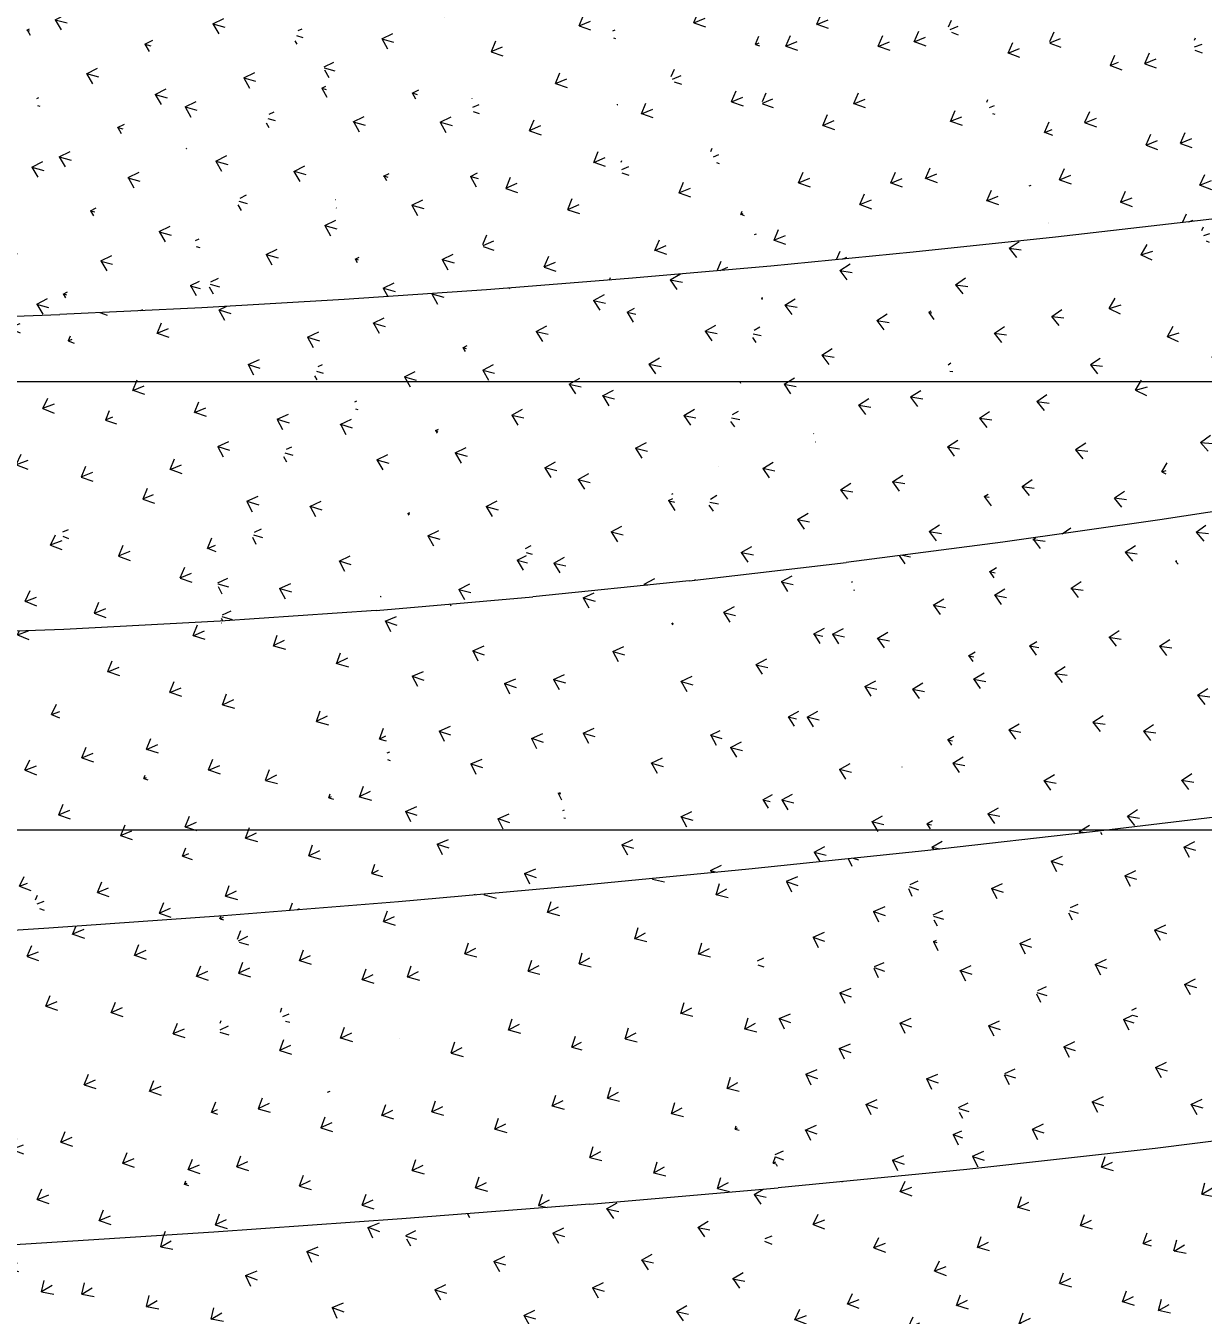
# Model space of a CAD drawing. Header units: millimetres. Extents: x 15878 to 679837, y -72324 to 391440.
# Drawn here: x 70158 to 74673, y -18436 to -13489 of the extents above; entities that cross this region are included whole.
import ezdxf

# ---------------------------------------------------------------- set-up
doc = ezdxf.new("R2010")
doc.units = ezdxf.units.MM
for name, color, linetype, lineweight in [('A-ANNO-DIMS', 211, 'Continuous', 5), ('A-ANNO-DIMS-500', 211, 'Continuous', 5), ('A-FLOR', 192, 'Continuous', 5), ('A-FLOR-PATT', 8, 'Continuous', 5)]:
    doc.layers.add(name, color=color, linetype=linetype, lineweight=lineweight)
doc.styles.add('Arial', font='arial.ttf', dxfattribs={"width": 0.7, "height": 737.649701})
doc.dimstyles.new('Linear_-_1_5mm_Arial', dxfattribs={"dimscale": 304.8, "dimtxt": 750, "dimasz": 1.64042, "dimexe": 1.64042, "dimexo": 0.0625, "dimgap": 0.82021, "dimtad": 1, "dimdec": 0, "dimzin": 0, "dimdsep": 46, "dimtxsty": 'Arial', "dimblk1": 'OBLIQUE', "dimblk2": 'OBLIQUE', "dimsah": 1, "dimcen": 0.09, "dimadec": 0, "dimazin": 0, "dimtfac": 1, "dimtdec": 4, "dimtix": 1, "dimtmove": 0, "dimatfit": 3, "dimfxl": 1.64042, "dimfxlon": 1, "dimtvp": 1, "dimtolj": 1, "dimtzin": 0, "dimarcsym": 2})

# ---------------------------------------------------------------- blocks, each defined once
blk = doc.blocks.new('DIMBLOCK15-1_F')
at = {"layer": 'A-ANNO-DIMS-500'}
for p, q in [((40689.3, -14353.8), (40689.3, -15353.8)), ((40689.3, -14853.8), (40689.3, -14353.8)), ((75939.3, -14353.8), (75939.3, -15353.8)), ((75939.3, -14853.8), (75939.3, -14353.8)), ((40689.3, -14853.8), (40939.3, -14603.8)), ((75939.3, -14853.8), (76189.3, -14603.8)), ((40689.3, -14853.8), (40439.3, -15103.8)), ((40689.3, -14853.8), (75939.3, -14853.8)), ((75939.3, -14853.8), (75689.3, -15103.8))]:
    blk.add_line(p, q, dxfattribs=at)
at = {"layer": 'A-ANNO-DIMS-500', "color": 0, "insert": (57333.5, -13646.9), "char_height": 737.65, "width": 2353.846, "attachment_point": 1, "line_spacing_factor": 0.938532, "style": 'Arial'}
blk.add_mtext('35250', dxfattribs=at)
blk = doc.blocks.new('_Oblique')
at = {"color": 0, "linetype": 'ByBlock', "lineweight": -2}
blk.add_line((-0.5, -0.5), (0.5, 0.5), dxfattribs=at)
blk = doc.blocks.new('DIMBLOCK22-1_F')
at = {"layer": 'A-ANNO-DIMS-500'}
for p, q in [((40689.3, -16073.8), (40689.3, -17073.8)), ((40689.3, -16573.8), (40689.3, -16073.8)), ((88339.3, -16073.8), (88339.3, -17073.8)), ((88339.3, -16573.8), (88339.3, -16073.8)), ((40689.3, -16573.8), (40939.3, -16323.8)), ((88339.3, -16573.8), (88589.3, -16323.8)), ((40689.3, -16573.8), (40439.3, -16823.8)), ((40689.3, -16573.8), (88339.3, -16573.8)), ((88339.3, -16573.8), (88089.3, -16823.8))]:
    blk.add_line(p, q, dxfattribs=at)
at = {"layer": 'A-ANNO-DIMS-500', "color": 0, "insert": (63533.5, -15366.9), "char_height": 737.65, "width": 2353.846, "attachment_point": 1, "line_spacing_factor": 0.938532, "style": 'Arial'}
blk.add_mtext('47650', dxfattribs=at)

msp = doc.modelspace()

# ---------------------------------------------------------------- hatches: boundary and pattern name
at = {"layer": 'A-FLOR-PATT'}
h = msp.add_hatch(dxfattribs=at)
h.set_pattern_fill('FP_1296', color=256, style=0, pattern_type=2)
h.set_pattern_definition([(21.675, (-17150.53, -2900.28), (97.36855, 218.61894), [47.332, -309.666]), (339.686, (-17150.53, -2900.28), (97.36976, 218.61883), [46.862, -203.069]), (65.993, (-17150.53, -2900.28), (-234.3875, 86.76464), [44.873, -194.449])])
h.paths.add_polyline_path([(74651.5, -14237.8), (74630.5, -13014.6), (74070.8, -13072.4), (74349.8, -13632.4)], flags=0)
h = msp.add_hatch(dxfattribs=at)
h.set_pattern_fill('FP_1259', color=256, style=0, pattern_type=2)
h.set_pattern_definition([(21.413, (-16811.5, -2974.17), (99.08447, 218.23786), [47.376, -309.958]), (339.404, (-16811.5, -2974.17), (99.0851, 218.2381), [46.788, -202.746]), (65.581, (-16811.5, -2974.17), (-233.5843, 87.7794), [44.94, -194.739])])
h.paths.add_polyline_path([(74651.5, -14237.8), (75196.7, -14171.3), (74630.5, -13014.6), (74650.4, -14171.3)], flags=0)
h = msp.add_hatch(dxfattribs=at)
h.set_pattern_fill('FP_1301', color=256, style=0, pattern_type=2)
h.set_pattern_definition([(22.032, (-17491.1, -2729.39), (95.63465, 219.29825), [47.308, -309.511]), (340.029, (-17491.1, -2729.39), (95.63207, 219.2988), [46.907, -203.265]), (66.438, (-17491.1, -2729.39), (-235.12695, 85.4479), [44.858, -194.386])])
h.paths.add_polyline_path([(74106.1, -14300.1), (74070.8, -13072.4), (73510.9, -13126.5), (73767.5, -13632.4)], flags=0)
h = msp.add_hatch(dxfattribs=at)
h.set_pattern_fill('FP_1263', color=256, style=0, pattern_type=2)
h.set_pattern_definition([(21.762, (-17170.88, -2810.03), (97.34688, 218.91414), [47.352, -309.8]), (339.741, (-17170.88, -2810.03), (97.3463, 218.9141), [46.839, -202.968]), (66.027, (-17170.88, -2810.03), (-234.35334, 86.49556), [44.922, -194.661])])
h.paths.add_polyline_path([(74106.1, -14300.1), (74651.5, -14237.8), (74070.8, -13072.4), (74104.4, -14237.8)], flags=0)
h = msp.add_hatch(dxfattribs=at)
h.set_pattern_fill('FP_1294', color=256, style=0, pattern_type=2)
h.set_pattern_definition([(22.385, (-17809.78, -2567.76), (93.91236, 219.9399), [47.283, -309.349]), (340.37, (-17809.78, -2567.76), (93.90805, 219.9417), [46.95, -203.45]), (66.879, (-17809.78, -2567.76), (-235.84765, 84.1211), [44.841, -194.31])])
h.paths.add_polyline_path([(73560.6, -14357.8), (73510.9, -13126.5), (72951, -13176.8), (73383.2, -14014.1)], flags=0)
h = msp.add_hatch(dxfattribs=at)
h.set_pattern_fill('FP_1257', color=256, style=0, pattern_type=2)
h.set_pattern_definition([(22.107, (-17509.88, -2656.08), (95.61367, 219.55187), [47.326, -309.631]), (340.077, (-17509.88, -2656.08), (95.6113, 219.5527), [46.888, -203.181]), (66.467, (-17509.88, -2656.08), (-235.1015, 85.21606), [44.9, -194.567])])
h.paths.add_polyline_path([(73560.6, -14357.8), (74106.1, -14300.1), (73510.9, -13126.5), (73558.3, -14300.1)], flags=0)
h = msp.add_hatch(dxfattribs=at)
h.set_pattern_fill('FP_1295', color=256, style=0, pattern_type=2)
h.set_pattern_definition([(22.733, (-18104.06, -2416.64), (92.20317, 220.53918), [47.257, -309.178]), (340.708, (-18104.06, -2416.64), (92.20294, 220.5397), [46.99, -203.625]), (67.312, (-18104.06, -2416.64), (-236.5436, 82.79574), [44.82, -194.218])])
h.paths.add_polyline_path([(73015, -14410.8), (72951, -13176.8), (72391.2, -13223.3), (72606.1, -13632.4)], flags=0)
h = msp.add_hatch(dxfattribs=at)
h.set_pattern_fill('FP_1255', color=256, style=0, pattern_type=2)
h.set_pattern_definition([(22.445, (-17825.93, -2513.1), (93.89346, 220.1417), [47.298, -309.448]), (340.408, (-17825.93, -2513.1), (93.894, 220.1417), [46.935, -203.386]), (66.901, (-17825.93, -2513.1), (-235.8282, 83.9378), [44.874, -194.455])])
h.paths.add_polyline_path([(73015, -14410.8), (73560.6, -14357.8), (72951, -13176.8), (73012.2, -14357.8)], flags=0)
h = msp.add_hatch(dxfattribs=at)
h.set_pattern_fill('FP_1293', color=256, style=0, pattern_type=2)
h.set_pattern_definition([(23.075, (-18371.58, -2277.42), (90.5096, 221.09194), [47.23, -308.998]), (341.045, (-18371.58, -2277.42), (90.5084, 221.09254), [47.028, -203.79]), (67.737, (-18371.58, -2277.42), (-237.2176, 81.4734), [44.794, -194.107])])
h.paths.add_polyline_path([(72469.4, -14458.8), (72391.2, -13223.3), (71831.8, -13265.8), (72027.7, -13632.4)], flags=0)
h = msp.add_hatch(dxfattribs=at)
h.set_pattern_fill('FP_1256', color=256, style=0, pattern_type=2)
h.set_pattern_definition([(22.775, (-18116.23, -2382.33), (92.18936, 220.68073), [47.268, -309.25]), (340.736, (-18116.23, -2382.33), (92.1883, 220.6814), [46.98, -203.582]), (67.327, (-18116.23, -2382.33), (-236.53174, 82.66885), [44.843, -194.32])])
h.paths.add_polyline_path([(72469.4, -14458.8), (73015, -14410.8), (72391.2, -13223.3), (72466.3, -14410.8)], flags=0)
h = msp.add_hatch(dxfattribs=at)
h.set_pattern_fill('FP_1290', color=256, style=0, pattern_type=2)
h.set_pattern_definition([(344.342, (20070.02, 30241.24), (224.8335, 111.4319), [47.21, -308.869]), (299.628, (20070.02, 30241.24), (224.8336, 111.4327), [44.766, -193.986]), (26.364, (20070.02, 30241.24), (-118.0314, 207.5362), [47.05, -203.883])])
h.paths.add_polyline_path([(70833.2, -14570.8), (71272.9, -13304.4), (70715.2, -13342.8), (70830.2, -14539.1)], flags=0)
h = msp.add_hatch(dxfattribs=at)
h.set_pattern_fill('FP_1253', color=256, style=0, pattern_type=2)
h.set_pattern_definition([(344.313, (19917.22, 30013.08), (224.83756, 111.339), [47.218, -308.926]), (299.618, (19917.22, 30013.08), (224.8382, 111.3367), [44.783, -194.059]), (26.344, (19917.22, 30013.08), (-118.0397, 207.6345), [47.043, -203.852])])
h.paths.add_polyline_path([(70833.2, -14570.8), (71378.4, -14539.1), (71272.9, -13304.4), (71159.1, -13632.4)], flags=0)
h = msp.add_hatch(dxfattribs=at)
h.set_pattern_fill('FP_1302', color=256, style=0, pattern_type=2)
h.set_pattern_definition([(343.993, (20508.82, 29956.02), (225.6741, 110.1677), [47.18, -308.672]), (299.194, (20508.82, 29956.02), (225.6728, 110.1706), [44.738, -193.865]), (26.02, (20508.82, 29956.02), (-116.37975, 208.2967), [47.087, -204.042])])
h.paths.add_polyline_path([(71378.4, -14539.1), (71831.8, -13265.8), (71272.9, -13304.4), (71375.2, -14501.7)], flags=0)
h = msp.add_hatch(dxfattribs=at)
h.set_pattern_fill('FP_1258', color=256, style=0, pattern_type=2)
h.set_pattern_definition([(343.99, (20390.52, 29737.97), (225.67342, 110.1588), [47.181, -308.679]), (299.192, (20390.52, 29737.97), (225.6752, 110.1551), [44.74, -193.874]), (26.018, (20390.52, 29737.97), (-116.3823, 208.3071), [47.086, -204.038])])
h.paths.add_polyline_path([(71378.4, -14539.1), (71923.8, -14501.7), (71831.8, -13265.8), (71701.3, -13632.4)], flags=0)
h = msp.add_hatch(dxfattribs=at)
h.set_pattern_fill('FP_1254', color=256, style=0, pattern_type=2)
h.set_pattern_definition([(23.096, (-18378.12, -2265.14), (90.50203, 221.16186), [47.235, -309.035]), (341.058, (-18378.12, -2265.14), (90.50513, 221.1604), [47.024, -203.769]), (67.745, (-18378.12, -2265.14), (-237.21344, 81.4069), [44.806, -194.157])])
h.paths.add_polyline_path([(71923.8, -14501.7), (72469.4, -14458.8), (71831.8, -13265.8), (71920.6, -14458.8)], flags=0)
h = msp.add_hatch(dxfattribs=at)
h.set_pattern_fill('FP_1289', color=256, style=0, pattern_type=2)
h.set_pattern_definition([(344.668, (19691.71, 30501.84), (224.03662, 112.56738), [47.237, -309.048]), (300.039, (19691.71, 30501.84), (224.0363, 112.5677), [44.785, -194.07]), (26.677, (19691.71, 30501.84), (-119.567, 206.7739), [47.011, -203.715])])
h.paths.add_polyline_path([(70288.4, -14596.5), (70714.8, -13338.9), (70157.9, -13373.3), (70185.5, -13632.4)], flags=0)
h = msp.add_hatch(dxfattribs=at)
h.set_pattern_fill('FP_1250', color=256, style=0, pattern_type=2)
h.set_pattern_definition([(344.61, (19502.06, 30263.42), (224.04223, 112.3807), [47.253, -309.155]), (300.02, (19502.06, 30263.42), (224.0412, 112.3835), [44.818, -194.213]), (26.639, (19502.06, 30263.42), (-119.5869, 206.96565), [46.997, -203.652])])
h.paths.add_polyline_path([(70288.4, -14596.5), (70833.2, -14570.8), (70714.8, -13338.9), (70615.3, -13632.4)], flags=0)
h = msp.add_hatch(dxfattribs=at)
h.set_pattern_fill('FP_1251', color=256, style=0, pattern_type=2)
h.set_pattern_definition([(344.877, (19153.2, 30487.75), (223.3001, 113.26435), [47.286, -309.367]), (300.392, (19153.2, 30487.75), (223.2991, 113.2678), [44.846, -194.332]), (26.896, (19153.2, 30487.75), (-121.0027, 206.3116), [46.947, -203.437])])
h.paths.add_polyline_path([(69743.8, -14616.1), (70288.4, -14596.5), (70157.5, -13369.2), (70000.5, -13842.3)], flags=0)
h = msp.add_hatch(dxfattribs=at)
h.set_pattern_fill('FP_1122', color=256, style=0, pattern_type=2)
h.set_pattern_definition([(18.45, (-14320.1, -1394.39), (111.49663, 210.32898), [47.432, -310.32]), (336.918, (-14320.1, -1394.39), (111.4969, 210.3288), [46.443, -201.253]), (62.072, (-14320.1, -1394.39), (-227.86667, 97.10745), [44.635, -193.419])])
h.paths.add_polyline_path([(75109.3, -15292.5), (75196.7, -14171.3), (74651.5, -14237.8)], flags=0)
h = msp.add_hatch(dxfattribs=at)
h.set_pattern_fill('FP_1124', color=256, style=0, pattern_type=2)
h.set_pattern_definition([(15.991, (-12836.03, 2039.55), (121.80274, 206.04803), [47.497, -310.75]), (334.251, (-12836.03, 2039.55), (121.80384, 206.0482), [46.335, -200.785]), (59.411, (-12836.03, 2039.55), (-222.5829, 107.3558), [44.879, -194.478])])
h.paths.add_polyline_path([(74506.9, -15384.7), (74651.5, -14237.8), (74106.1, -14300.1)], flags=0)
h = msp.add_hatch(dxfattribs=at)
h.set_pattern_fill('FP_1110', color=256, style=0, pattern_type=2)
h.set_pattern_definition([(355.056, (8821.78, 20368.63), (199.66146, 148.06566), [47.359, -309.845]), (311.135, (8821.78, 20368.63), (199.6613, 148.0655), [44.525, -192.941]), (36.56, (8821.78, 20368.63), (-156.2137, 178.8509), [46.607, -201.965])])
h.paths.add_polyline_path([(74506.9, -15384.7), (75109.3, -15292.5), (74651.5, -14237.8), (74630.5, -14404.9)], flags=0)
h = msp.add_hatch(dxfattribs=at)
h.set_pattern_fill('FP_1121', color=256, style=0, pattern_type=2)
h.set_pattern_definition([(352.597, (10611.67, 22736.57), (205.5333, 140.07313), [47.38, -309.985]), (308.652, (10611.67, 22736.57), (205.5338, 140.07235), [44.685, -193.637]), (34.275, (10611.67, 22736.57), (-148.8545, 186.1177), [46.636, -202.089])])
h.paths.add_polyline_path([(73904.9, -15470.2), (74106.1, -14300.1), (73560.6, -14357.8)], flags=0)
h = msp.add_hatch(dxfattribs=at)
h.set_pattern_fill('FP_1111', color=256, style=0, pattern_type=2)
h.set_pattern_definition([(352.902, (10906.42, 22423), (205.4845, 141.0388), [47.309, -309.515]), (308.754, (10906.42, 22423), (205.48424, 141.0385), [44.512, -192.884]), (34.465, (10906.42, 22423), (-148.606, 185.1299), [46.731, -202.5])])
h.paths.add_polyline_path([(73904.9, -15470.2), (74506.9, -15384.7), (74106.1, -14300.1), (74070.8, -14505.8)], flags=0)
h = msp.add_hatch(dxfattribs=at)
h.set_pattern_fill('FP_1120', color=256, style=0, pattern_type=2)
h.set_pattern_definition([(350.546, (12704.84, 24597.5), (210.84423, 133.13692), [47.331, -309.664]), (306.383, (12704.84, 24597.5), (210.8444, 133.1359), [44.664, -193.546]), (32.27, (12704.84, 24597.5), (-141.3014, 191.7763), [46.755, -202.605])])
h.paths.add_polyline_path([(73303.3, -15548.3), (73560.6, -14357.8), (73015, -14410.8)], flags=0)
h = msp.add_hatch(dxfattribs=at)
h.set_pattern_fill('FP_1109', color=256, style=0, pattern_type=2)
h.set_pattern_definition([(350.82, (12963.75, 24290.92), (210.795, 134.00785), [47.261, -309.205]), (306.473, (12963.75, 24290.92), (210.7959, 134.0062), [44.507, -192.863]), (32.445, (12963.75, 24290.92), (-141.1043, 190.8777), [46.835, -202.951])])
h.paths.add_polyline_path([(73303.3, -15548.3), (73904.9, -15470.2), (73560.6, -14357.8), (73383.2, -15178.5)], flags=0)
h = msp.add_hatch(dxfattribs=at)
h.set_pattern_fill('FP_1118', color=256, style=0, pattern_type=2)
h.set_pattern_definition([(348.56, (14788.64, 26284.74), (215.7006, 126.19776), [47.282, -309.343]), (304.201, (14788.64, 26284.74), (215.7008, 126.19715), [44.645, -193.462]), (30.33, (14788.64, 26284.74), (-133.83895, 196.9319), [46.857, -203.048])])
h.paths.add_polyline_path([(72702.1, -15618.4), (73015, -14410.8), (72469.4, -14458.8)], flags=0)
h = msp.add_hatch(dxfattribs=at)
h.set_pattern_fill('FP_1108', color=256, style=0, pattern_type=2)
h.set_pattern_definition([(348.798, (15002.45, 25987.24), (215.65744, 126.95728), [47.217, -308.915]), (304.278, (15002.45, 25987.24), (215.6574, 126.9567), [44.507, -192.864]), (30.485, (15002.45, 25987.24), (-133.6889, 196.1434), [46.922, -203.33])])
h.paths.add_polyline_path([(72702.1, -15618.4), (73303.3, -15548.3), (73015, -14410.8), (72951, -14657.9)], flags=0)
h = msp.add_hatch(dxfattribs=at)
h.set_pattern_fill('FP_1105', color=256, style=0, pattern_type=2)
h.set_pattern_definition([(346.627, (16874.68, 27809.76), (220.1603, 119.2343), [47.233, -309.023]), (302.09, (16874.68, 27809.76), (220.1604, 119.2335), [44.624, -193.371]), (28.439, (16874.68, 27809.76), (-126.4348, 201.633), [46.945, -203.429])])
h.paths.add_polyline_path([(72101.6, -15679.8), (72469.4, -14458.8), (71923.8, -14501.7)], flags=0)
h = msp.add_hatch(dxfattribs=at)
h.set_pattern_fill('FP_1107', color=256, style=0, pattern_type=2)
h.set_pattern_definition([(346.825, (17034.25, 27524.6), (220.12355, 119.8703), [47.176, -308.646]), (302.154, (17034.25, 27524.6), (220.1236, 119.8707), [44.509, -192.871]), (28.571, (17034.25, 27524.6), (-126.3329, 200.9708), [46.996, -203.649])])
h.paths.add_polyline_path([(72101.6, -15679.8), (72702.1, -15618.4), (72469.4, -14458.8), (72391.2, -14718.2)], flags=0)
h = msp.add_hatch(dxfattribs=at)
h.set_pattern_fill('FP_1106', color=256, style=0, pattern_type=2)
h.set_pattern_definition([(342.875, (21111.82, 30404.55), (228.0683, 105.13167), [47.132, -308.361]), (298.022, (21111.82, 30404.55), (228.0695, 105.129), [44.564, -193.11]), (24.748, (21111.82, 30404.55), (-111.6637, 209.8098), [47.087, -204.046])])
h.paths.add_polyline_path([(70902.4, -15773.9), (71378.4, -14539.1), (70833.2, -14570.8)], flags=0)
h = msp.add_hatch(dxfattribs=at)
h.set_pattern_fill('FP_1099', color=256, style=0, pattern_type=2)
h.set_pattern_definition([(342.977, (21135.3, 30159.17), (228.05056, 105.46357), [47.1, -308.149]), (298.055, (21135.3, 30159.17), (228.0515, 105.4632), [44.504, -192.851]), (24.818, (21135.3, 30159.17), (-111.6314, 209.46625), [47.111, -204.146])])
h.paths.add_polyline_path([(70902.4, -15773.9), (71501.6, -15731.8), (71378.4, -14539.1), (70918.6, -15731.8)], flags=0)
h = msp.add_hatch(dxfattribs=at)
h.set_pattern_fill('FP_1104', color=256, style=0, pattern_type=2)
h.set_pattern_definition([(344.737, (18977.03, 29181.22), (224.26725, 112.22714), [47.184, -308.697]), (300.037, (18977.03, 29181.22), (224.2669, 112.2278), [44.598, -193.258]), (26.584, (18977.03, 29181.22), (-119.0605, 205.9137), [47.021, -203.759])])
h.paths.add_polyline_path([(71501.6, -15731.8), (71923.8, -14501.7), (71378.4, -14539.1)], flags=0)
h = msp.add_hatch(dxfattribs=at)
h.set_pattern_fill('FP_1101', color=256, style=0, pattern_type=2)
h.set_pattern_definition([(344.889, (19073.21, 28912.93), (224.24114, 112.7181), [47.137, -308.392]), (300.085, (19073.2, 28912.93), (224.2402, 112.7182), [44.509, -192.871]), (26.687, (19073.2, 28912.93), (-118.9947, 205.40016), [47.058, -203.918])])
h.paths.add_polyline_path([(71501.6, -15731.8), (72101.6, -15679.8), (71923.8, -14501.7), (71831.8, -14769.7)], flags=0)
h = msp.add_hatch(dxfattribs=at)
h.set_pattern_fill('FP_1103', color=256, style=0, pattern_type=2)
h.set_pattern_definition([(22.205, (-18784.1, -349.72), (93.1797, 218.92567), [47.175, -308.639]), (340.329, (-18784.1, -349.72), (93.17734, 218.92606), [47.042, -203.847]), (66.944, (-18784.1, -349.72), (-236.24565, 84.4573), [44.612, -193.318])])
h.paths.add_polyline_path([(70902.4, -15773.9), (70833.2, -14570.8), (70288.4, -14596.5), (70833.2, -15641.2)], flags=0)
h = msp.add_hatch(dxfattribs=at)
h.set_pattern_fill('FP_1098', color=256, style=0, pattern_type=2)
h.set_pattern_definition([(20.159, (-17549.7, 2369.72), (101.66674, 215.56777), [47.23, -309.002]), (338.262, (-17549.7, 2369.72), (101.66534, 215.56863), [46.98, -203.581]), (64.751, (-17549.7, 2369.72), (-232.7434, 92.7981), [44.689, -193.651])])
h.paths.add_polyline_path([(69706.4, -15825.4), (70304, -15805.3), (69743.8, -14616.1)], flags=0)
h = msp.add_hatch(dxfattribs=at)
h.set_pattern_fill('FP_1102', color=256, style=0, pattern_type=2)
h.set_pattern_definition([(20.18, (-17553.33, 2343.01), (101.66015, 215.63696), [47.236, -309.038]), (338.275, (-17553.33, 2343.01), (101.66334, 215.6365), [46.976, -203.561]), (64.758, (-17553.33, 2343.01), (-232.74104, 92.73775), [44.7, -193.7])])
h.paths.add_polyline_path([(70304, -15805.3), (70288.4, -14596.5), (69743.8, -14616.1), (70000.5, -15161.1)], flags=0)
h = msp.add_hatch(dxfattribs=at)
h.set_pattern_fill('FP_1100', color=256, style=0, pattern_type=2)
h.set_pattern_definition([(22.251, (-18792.42, -305.85), (93.1678, 219.08043), [47.188, -308.724]), (340.359, (-18792.42, -305.85), (93.17023, 219.0798), [47.031, -203.803]), (66.962, (-18792.42, -305.85), (-236.242, 84.3083), [44.638, -193.431])])
h.paths.add_polyline_path([(70304, -15805.3), (70902.4, -15773.9), (70288.4, -14602.4), (70303.6, -15773.9)], flags=0)
h = msp.add_hatch(dxfattribs=at)
h.set_pattern_fill('FP_963', color=256, style=0, pattern_type=2)
h.set_pattern_definition([(355.011, (6857.22, 21296.62), (199.3587, 149.14593), [47.381, -309.992]), (310.999, (6857.22, 21296.62), (199.3582, 149.1453), [44.774, -194.022]), (36.801, (6857.22, 21296.62), (-156.6604, 180.2245), [46.683, -202.292])])
h.paths.add_polyline_path([(74960.7, -16494.8), (75109.3, -15292.5), (74506.9, -15384.7), (74651.5, -15738.5)], flags=0)
h = msp.add_hatch(dxfattribs=at)
h.set_pattern_fill('FP_953', color=256, style=0, pattern_type=2)
h.set_pattern_definition([(352.095, (10494.17, 23333.87), (207.5701, 138.628), [47.286, -309.369]), (307.823, (10494.17, 23333.87), (207.5683, 138.6311), [44.549, -193.045]), (33.738, (10494.17, 23333.87), (-145.6985, 187.6783), [46.801, -202.805])])
h.paths.add_polyline_path([(74281.8, -16576.8), (74506.9, -15384.7), (73904.9, -15470.2), (74106.1, -16061.1)], flags=0)
h = msp.add_hatch(dxfattribs=at)
h.set_pattern_fill('FP_951', color=256, style=0, pattern_type=2)
h.set_pattern_definition([(351.919, (10166.02, 22921.29), (207.60625, 138.06917), [47.331, -309.661]), (307.765, (10166.02, 22921.29), (207.60684, 138.06885), [44.65, -193.485]), (33.626, (10166.02, 22921.29), (-145.8405, 188.2534), [46.749, -202.578])])
h.paths.add_polyline_path([(74281.8, -16576.8), (74960.7, -16494.8), (74506.9, -15384.7), (74297.3, -16494.8)], flags=0)
h = msp.add_hatch(dxfattribs=at)
h.set_pattern_fill('FP_955', color=256, style=0, pattern_type=2)
h.set_pattern_definition([(349.274, (14037.74, 25124.93), (214.89195, 128.13463), [47.184, -308.698]), (304.737, (14037.74, 25124.93), (214.892, 128.1354), [44.348, -192.174]), (30.806, (14037.74, 25124.93), (-134.77, 194.3691), [46.911, -203.283])])
h.paths.add_polyline_path([(73605.4, -16653.2), (73904.9, -15470.2), (73303.3, -15548.3), (73593.4, -16609.3)], flags=0)
h = msp.add_hatch(dxfattribs=at)
h.set_pattern_fill('FP_950', color=256, style=0, pattern_type=2)
h.set_pattern_definition([(349.127, (13728.8, 24769.25), (214.92617, 127.66478), [47.226, -308.973]), (304.691, (13728.8, 24769.25), (214.9264, 127.66625), [44.434, -192.548]), (30.71, (13728.8, 24769.25), (-134.8774, 194.85606), [46.872, -203.112])])
h.paths.add_polyline_path([(73605.4, -16653.2), (74281.8, -16576.8), (73904.9, -15470.2), (73616.5, -16609.3)], flags=0)
h = msp.add_hatch(dxfattribs=at)
h.set_pattern_fill('FP_962', color=256, style=0, pattern_type=2)
h.set_pattern_definition([(346.543, (17446.66, 26703.84), (221.37272, 117.73558), [47.078, -308.009]), (301.745, (17446.66, 26703.84), (221.3713, 117.7392), [44.178, -191.439]), (28.007, (17446.66, 26703.84), (-123.9691, 200.3688), [47.013, -203.721])])
h.paths.add_polyline_path([(72931, -16723.9), (73303.3, -15548.3), (72702.1, -15618.4), (72907.3, -16609.3)], flags=0)
h = msp.add_hatch(dxfattribs=at)
h.set_pattern_fill('FP_949', color=256, style=0, pattern_type=2)
h.set_pattern_definition([(346.438, (17179.97, 26398.01), (221.39787, 117.3982), [47.112, -308.227]), (301.713, (17179.97, 26398), (221.3973, 117.3983), [44.242, -191.713]), (27.935, (17179.97, 26398.01), (-124.032, 200.7254), [46.987, -203.611])])
h.paths.add_polyline_path([(72931, -16723.9), (73605.4, -16653.2), (73303.3, -15548.3), (72953.4, -16653.2)], flags=0)
h = msp.add_hatch(dxfattribs=at)
h.set_pattern_fill('FP_944', color=256, style=0, pattern_type=2)
h.set_pattern_definition([(343.902, (20682.77, 28109.19), (227.0527, 107.51434), [46.976, -307.337]), (298.853, (20682.77, 28109.2), (227.0536, 107.51245), [44.048, -190.874]), (25.338, (20682.77, 28109.19), (-113.3644, 205.7602), [47.104, -204.118])])
h.paths.add_polyline_path([(72258.3, -16789), (72702.1, -15618.4), (72101.6, -15679.8), (72232.9, -16609.3)], flags=0)
h = msp.add_hatch(dxfattribs=at)
h.set_pattern_fill('FP_947', color=256, style=0, pattern_type=2)
h.set_pattern_definition([(343.85, (20482.85, 27841.97), (227.06803, 107.3445), [46.993, -307.452]), (298.838, (20482.85, 27841.97), (227.0672, 107.3468), [44.079, -191.009]), (25.302, (20482.85, 27841.97), (-113.388, 205.935), [47.093, -204.07])])
h.paths.add_polyline_path([(72258.3, -16789), (72931, -16723.9), (72702.1, -15618.4), (72283, -16723.9)], flags=0)
h = msp.add_hatch(dxfattribs=at)
h.set_pattern_fill('FP_945', color=256, style=0, pattern_type=2)
h.set_pattern_definition([(341.347, (23712.62, 29382.81), (231.98975, 97.52506), [46.881, -306.719]), (296.069, (23712.62, 29382.81), (231.9887, 97.527), [43.963, -190.508]), (22.801, (23712.62, 29382.81), (-103.037, 210.6184), [47.185, -204.47])])
h.paths.add_polyline_path([(71586.9, -16848.4), (72101.6, -15679.8), (71501.6, -15731.8), (71568.6, -16609.3)], flags=0)
h = msp.add_hatch(dxfattribs=at)
h.set_pattern_fill('FP_941', color=256, style=0, pattern_type=2)
h.set_pattern_definition([(341.365, (23604.14, 29138.73), (231.98403, 97.58425), [46.875, -306.679]), (296.074, (23604.14, 29138.73), (231.9845, 97.5839), [43.953, -190.463]), (22.814, (23604.14, 29138.73), (-103.0338, 210.55895), [47.189, -204.484])])
h.paths.add_polyline_path([(71586.9, -16848.4), (72258.3, -16789), (72101.6, -15679.8), (71611.4, -16792.6)], flags=0)
h = msp.add_hatch(dxfattribs=at)
h.set_pattern_fill('FP_943', color=256, style=0, pattern_type=2)
h.set_pattern_definition([(25.841, (-20754.26, -6050.44), (76.98183, 221.99656), [46.982, -307.378]), (344.402, (-20754.26, -6050.44), (76.985, 221.9965), [47.099, -204.096]), (70.874, (-20754.26, -6050.44), (-241.9435, 67.5444), [44.056, -190.91])])
h.paths.add_polyline_path([(71586.9, -16848.4), (71501.6, -15731.8), (70902.4, -15773.9), (71434.6, -16609.3)], flags=0)
h = msp.add_hatch(dxfattribs=at)
h.set_pattern_fill('FP_946', color=256, style=0, pattern_type=2)
h.set_pattern_definition([(22.97, (-19340.82, -2272.82), (89.26238, 218.19217), [47.088, -308.073]), (341.491, (-19340.82, -2272.82), (89.26035, 218.1933), [47.007, -203.699]), (67.751, (-19340.82, -2272.82), (-237.7387, 79.58815), [44.202, -191.543])])
h.paths.add_polyline_path([(70916.2, -16902.2), (70902.4, -15773.9), (70304, -15805.3), (70878.2, -16834)], flags=0)
h = msp.add_hatch(dxfattribs=at)
h.set_pattern_fill('FP_939', color=256, style=0, pattern_type=2)
h.set_pattern_definition([(25.943, (-20786.27, -5972.38), (76.94211, 222.34406), [47.014, -307.587]), (344.473, (-20786.27, -5972.38), (76.9418, 222.34383), [47.079, -204.01]), (70.912, (-20786.27, -5972.38), (-241.92535, 67.214), [44.115, -191.166])])
h.paths.add_polyline_path([(70916.2, -16902.2), (71586.9, -16848.4), (70902.4, -15773.9), (70915.6, -16848.4)], flags=0)
h = msp.add_hatch(dxfattribs=at)
h.set_pattern_fill('FP_940', color=256, style=0, pattern_type=2)
h.set_pattern_definition([(20.279, (-17832.77, 1888.89), (101.74233, 214.69363), [47.264, -309.22]), (338.607, (-17832.77, 1888.89), (101.74225, 214.6935), [46.849, -203.012]), (64.644, (-17832.77, 1888.89), (-232.6454, 91.1393), [44.546, -193.035])])
h.paths.add_polyline_path([(69575.6, -16992.7), (70245.9, -16950.3), (69706.4, -15825.4), (69580.4, -16950.3)], flags=0)
h = msp.add_hatch(dxfattribs=at)
h.set_pattern_fill('FP_942', color=256, style=0, pattern_type=2)
h.set_pattern_definition([(20.001, (-17771.36, 1658.17), (101.78866, 213.75364), [47.192, -308.752]), (338.425, (-17771.36, 1658.17), (101.7907, 213.7528), [46.916, -203.302]), (64.536, (-17771.36, 1658.17), (-232.68635, 92.00926), [44.391, -192.361])])
h.paths.add_polyline_path([(70245.9, -16950.3), (70304, -15805.3), (69706.4, -15825.4), (70157.7, -16766.3)], flags=0)
h = msp.add_hatch(dxfattribs=at)
h.set_pattern_fill('FP_938', color=256, style=0, pattern_type=2)
h.set_pattern_definition([(23.16, (-19395.5, -2121.88), (89.20784, 218.83646), [47.142, -308.427]), (341.618, (-19395.5, -2121.88), (89.20804, 218.83625), [46.966, -203.521]), (67.822, (-19395.5, -2121.88), (-237.7067, 78.99087), [44.31, -192.01])])
h.paths.add_polyline_path([(70245.9, -16950.3), (70916.2, -16902.2), (70304, -15805.3), (70248.4, -16902.2)], flags=0)
h = msp.add_hatch(dxfattribs=at)
h.set_pattern_fill('FP_792', color=256, style=0, pattern_type=2)
h.set_pattern_definition([(344.01, (17333.71, 27820.84), (226.25972, 110.48294), [47.046, -307.799]), (298.88, (17333.7, 27820.84), (226.2607, 110.4808), [44.589, -193.219]), (26.026, (17333.71, 27820.84), (-114.856, 208.2324), [47.211, -204.582])])
h.paths.add_polyline_path([(74489.2, -17796.2), (74960.7, -16494.8), (74282.7, -16582), (74287.3, -16609.3)], flags=0)
h = msp.add_hatch(dxfattribs=at)
h.set_pattern_fill('FP_781', color=256, style=0, pattern_type=2)
h.set_pattern_definition([(344.052, (17250.9, 27512.43), (226.2435, 110.62088), [47.031, -307.701]), (298.893, (17250.9, 27512.43), (226.24265, 110.6228), [44.564, -193.109]), (26.056, (17250.9, 27512.43), (-114.8351, 208.0888), [47.22, -204.62])])
h.paths.add_polyline_path([(74489.2, -17796.2), (75212.8, -17705.1), (74960.7, -16494.8), (74919.2, -16609.3)], flags=0)
h = msp.add_hatch(dxfattribs=at)
h.set_pattern_fill('FP_791', color=256, style=0, pattern_type=2)
h.set_pattern_definition([(342.518, (19150.13, 28906.93), (229.25446, 104.65334), [46.995, -307.461]), (297.269, (19150.13, 28906.93), (229.2545, 104.6528), [44.537, -192.995]), (24.536, (19150.13, 28906.93), (-108.828, 211.1349), [47.252, -204.759])])
h.paths.add_polyline_path([(73766, -17876.7), (74281.8, -16576.8), (73605.4, -16653.2), (73755.4, -17796.2)], flags=0)
h = msp.add_hatch(dxfattribs=at)
h.set_pattern_fill('FP_779', color=256, style=0, pattern_type=2)
h.set_pattern_definition([(342.504, (18978.13, 28634.1), (229.2609, 104.6065), [47, -307.493]), (297.265, (18978.13, 28634.1), (229.2595, 104.6086), [44.545, -193.03]), (24.527, (18978.13, 28634.1), (-108.83595, 211.1794), [47.25, -204.748])])
h.paths.add_polyline_path([(73766, -17876.7), (74489.2, -17796.2), (74281.8, -16576.8), (73904.9, -17526.7)], flags=0)
h = msp.add_hatch(dxfattribs=at)
h.set_pattern_fill('FP_780', color=256, style=0, pattern_type=2)
h.set_pattern_definition([(340.952, (21121.15, 29918.1), (232.2385, 98.4047), [46.934, -307.067]), (295.574, (21121.15, 29918.1), (232.23785, 98.4067), [44.47, -192.702]), (22.964, (21121.15, 29918.1), (-102.3823, 213.9356), [47.292, -204.934])])
h.paths.add_polyline_path([(73043.3, -17947.8), (73605.4, -16653.2), (72931, -16723.9), (73036.7, -17876.7)], flags=0)
h = msp.add_hatch(dxfattribs=at)
h.set_pattern_fill('FP_778', color=256, style=0, pattern_type=2)
h.set_pattern_definition([(340.897, (20880.34, 29677), (232.2574, 98.22057), [46.955, -307.203]), (295.558, (20880.34, 29677), (232.257, 98.2225), [44.503, -192.846]), (22.923, (20880.34, 29677), (-102.3961, 214.1261), [47.282, -204.89])])
h.paths.add_polyline_path([(73043.3, -17947.8), (73766, -17876.7), (73605.4, -16653.2), (73383.2, -17164.9)], flags=0)
h = msp.add_hatch(dxfattribs=at)
h.set_pattern_fill('FP_784', color=256, style=0, pattern_type=2)
h.set_pattern_definition([(28.358, (-24537.76, -8118.97), (67.56, 227.85714), [47.042, -307.773]), (346.371, (-24537.76, -8118.97), (67.55745, 227.85823), [47.206, -204.56]), (73.485, (-24537.76, -8118.97), (-244.67643, 59.3268), [44.562, -193.101])])
h.paths.add_polyline_path([(73043.3, -17947.8), (72931, -16723.9), (72261.8, -16794.1), (72931, -17782.1)], flags=0)
h = msp.add_hatch(dxfattribs=at)
h.set_pattern_fill('FP_782', color=256, style=0, pattern_type=2)
h.set_pattern_definition([(26.648, (-23610.16, -5699.82), (74.93134, 225.6904), [47.095, -308.115]), (344.695, (-23610.16, -5699.82), (74.93115, 225.69064), [47.15, -204.316]), (71.633, (-23610.16, -5699.82), (-242.54716, 66.37764), [44.588, -193.216])])
h.paths.add_polyline_path([(72321, -18010.7), (72258.3, -16789), (71590.2, -16853.6), (72281.3, -17947.8)], flags=0)
h = msp.add_hatch(dxfattribs=at)
h.set_pattern_fill('FP_777', color=256, style=0, pattern_type=2)
h.set_pattern_definition([(28.274, (-24516.93, -8154.17), (67.59845, 227.5705), [47.014, -307.589]), (346.311, (-24516.93, -8154.17), (67.5992, 227.5708), [47.222, -204.629]), (73.456, (-24516.93, -8154.17), (-244.6966, 59.60115), [44.512, -192.886])])
h.paths.add_polyline_path([(72321, -18010.7), (73043.3, -17947.8), (72258.3, -16789), (72261.4, -16848.4)], flags=0)
h = msp.add_hatch(dxfattribs=at)
h.set_pattern_fill('FP_790', color=256, style=0, pattern_type=2)
h.set_pattern_definition([(24.904, (-22588.95, -3276.15), (82.39378, 223.2411), [47.146, -308.454]), (342.983, (-22588.95, -3276.15), (82.3921, 223.24146), [47.088, -204.049]), (69.742, (-22588.95, -3276.15), (-240.1406, 73.4986), [44.618, -193.343])])
h.paths.add_polyline_path([(71599.3, -18066.8), (71586.9, -16848.4), (70919.3, -16907.5), (71586.9, -18045.6)], flags=0)
h = msp.add_hatch(dxfattribs=at)
h.set_pattern_fill('FP_776', color=256, style=0, pattern_type=2)
h.set_pattern_definition([(26.553, (-23597.17, -5721.55), (74.97223, 225.36915), [47.065, -307.918]), (344.629, (-23597.17, -5721.55), (74.97187, 225.36886), [47.169, -204.398]), (71.6, (-23597.17, -5721.55), (-242.5681, 66.6814), [44.534, -192.979])])
h.paths.add_polyline_path([(71599.3, -18066.8), (72321, -18010.7), (71586.9, -16848.4), (71587.4, -16902.2)], flags=0)
h = msp.add_hatch(dxfattribs=at)
h.set_pattern_fill('FP_771', color=256, style=0, pattern_type=2)
h.set_pattern_definition([(23.129, (-21488.1, -831.94), (89.93446, 220.53117), [47.198, -308.794]), (341.229, (-21488.1, -831.94), (89.93554, 220.53153), [47.022, -203.76]), (67.813, (-21488.1, -831.94), (-237.442, 80.7008), [44.656, -193.509])])
h.paths.add_polyline_path([(70878.2, -18117.4), (70916.2, -16902.2), (70245.9, -16950.3), (70304, -17057.4)], flags=0)
h = msp.add_hatch(dxfattribs=at)
h.set_pattern_fill('FP_774', color=256, style=0, pattern_type=2)
h.set_pattern_definition([(24.816, (-22590.1, -3275.45), (82.42392, 222.9422), [47.12, -308.28]), (342.922, (-22590.1, -3275.45), (82.4254, 222.9413), [47.107, -204.129]), (69.71, (-22590.1, -3275.45), (-240.159, 73.7805), [44.567, -193.124])])
h.paths.add_polyline_path([(70878.2, -18117.4), (71599.3, -18066.8), (70916.2, -16902.2), (70914.7, -16950.3)], flags=0)
h = msp.add_hatch(dxfattribs=at)
h.set_pattern_fill('FP_772', color=256, style=0, pattern_type=2)
h.set_pattern_definition([(21.327, (-20324.95, 1643.78), (97.5331, 217.58615), [47.251, -309.135]), (339.432, (-20324.95, 1643.78), (97.53436, 217.5862), [46.952, -203.457]), (65.856, (-20324.95, 1643.78), (-234.4475, 87.97104), [44.709, -193.737])])
h.paths.add_polyline_path([(70157.7, -18163.7), (70245.9, -16950.3), (69575.6, -16992.7), (70000.5, -17847.5)], flags=0)
h = msp.add_hatch(dxfattribs=at)
h.set_pattern_fill('FP_767', color=256, style=0, pattern_type=2)
h.set_pattern_definition([(23.063, (-21507.18, -799.21), (89.95534, 220.30862), [47.18, -308.673]), (341.185, (-21507.18, -799.21), (89.9546, 220.3097), [47.036, -203.824]), (67.789, (-21507.18, -799.21), (-237.4553, 80.907), [44.619, -193.348])])
h.paths.add_polyline_path([(70157.7, -18163.7), (70878.2, -18117.4), (70245.9, -16950.3)], flags=0)
h = msp.add_hatch(dxfattribs=at)
h.set_pattern_fill('FP_765', color=256, style=0, pattern_type=2)
h.set_pattern_definition([(21.3, (-20362.62, 1718.52), (97.54035, 217.4955), [47.244, -309.089]), (339.415, (-20362.62, 1718.52), (97.5378, 217.4969), [46.958, -203.485]), (65.846, (-20362.62, 1718.52), (-234.4527, 88.05406), [44.694, -193.673])])
h.paths.add_polyline_path([(69437.8, -18207), (70157.7, -18163.7), (69575.6, -16992.7)], flags=0)
h = msp.add_hatch(dxfattribs=at)
h.set_pattern_fill('FP_625', color=256, style=0, pattern_type=2)
h.set_pattern_definition([(30.216, (-25566.55, -13025.18), (59.49454, 228.2924), [46.966, -307.273]), (348.535, (-25566.55, -13025.18), (59.4945, 228.2916), [47.182, -204.455]), (75.393, (-25566.55, -13025.18), (-246.6151, 50.0179), [44.234, -191.682])])
h.paths.add_polyline_path([(75289.6, -18868.3), (75212.8, -17705.1), (74489.2, -17796.2)], flags=0)
h = msp.add_hatch(dxfattribs=at)
h.set_pattern_fill('FP_626', color=256, style=0, pattern_type=2)
h.set_pattern_definition([(25.584, (-23391.72, -7158.42), (79.97229, 223.09445), [47.156, -308.516]), (343.902, (-23391.72, -7158.42), (79.9709, 223.0954), [46.998, -203.658]), (70.279, (-23391.72, -7158.42), (-240.827, 69.5033), [44.437, -192.559])])
h.paths.add_polyline_path([(74438.5, -18974), (74489.2, -17796.2), (73766, -17876.7)], flags=0)
h = msp.add_hatch(dxfattribs=at)
h.set_pattern_fill('FP_616', color=256, style=0, pattern_type=2)
h.set_pattern_definition([(30.198, (-25617.04, -12989.36), (59.50618, 228.2318), [46.96, -307.235]), (348.523, (-25617.04, -12989.36), (59.5043, 228.23275), [47.185, -204.469]), (75.387, (-25617.04, -12989.36), (-246.62144, 50.0747), [44.224, -191.638])])
h.paths.add_polyline_path([(74438.5, -18974), (75289.6, -18868.3), (74489.2, -17796.2)], flags=0)
h = msp.add_hatch(dxfattribs=at)
h.set_pattern_fill('FP_624', color=256, style=0, pattern_type=2)
h.set_pattern_definition([(20.721, (-20544.66, -1149.23), (101.08648, 215.84099), [47.331, -309.661]), (338.965, (-20544.66, -1149.23), (101.087, 215.8414), [46.769, -202.665]), (64.904, (-20544.66, -1149.23), (-232.8112, 89.5338), [44.689, -193.651])])
h.paths.add_polyline_path([(73584.9, -19067), (73766, -17876.7), (73043.3, -17947.8), (73383.2, -18650.1)], flags=0)
h = msp.add_hatch(dxfattribs=at)
h.set_pattern_fill('FP_614', color=256, style=0, pattern_type=2)
h.set_pattern_definition([(25.563, (-23469.83, -7058.62), (79.97996, 223.02303), [47.15, -308.476]), (343.888, (-23469.83, -7058.62), (79.9791, 223.02366), [47.003, -203.678]), (70.271, (-23469.83, -7058.62), (-240.83395, 69.57054), [44.424, -192.506])])
h.paths.add_polyline_path([(73584.9, -19067), (74438.5, -18974), (73766, -17876.7)], flags=0)
h = msp.add_hatch(dxfattribs=at)
h.set_pattern_fill('FP_623', color=256, style=0, pattern_type=2)
h.set_pattern_definition([(348.526, (11339.23, 26616.4), (215.80395, 125.95375), [47.28, -309.328]), (304.175, (11339.23, 26616.4), (215.802, 125.9562), [44.622, -193.361]), (30.27, (11339.23, 26616.4), (-133.6774, 196.89066), [46.851, -203.02])])
h.paths.add_polyline_path([(72730.5, -19149.6), (73043.3, -17947.8), (72321, -18010.7)], flags=0)
h = msp.add_hatch(dxfattribs=at)
h.set_pattern_fill('FP_612', color=256, style=0, pattern_type=2)
h.set_pattern_definition([(20.706, (-20647.97, -973.04), (101.0926, 215.79226), [47.328, -309.639]), (338.956, (-20647.97, -973.04), (101.09033, 215.79335), [46.773, -202.682]), (64.898, (-20647.97, -973.04), (-232.81625, 89.5793), [44.681, -193.617])])
h.paths.add_polyline_path([(72730.5, -19149.6), (73584.9, -19067), (73043.3, -17947.8)], flags=0)
h = msp.add_hatch(dxfattribs=at)
h.set_pattern_fill('FP_613', color=256, style=0, pattern_type=2)
h.set_pattern_definition([(343.951, (16840.35, 29268.23), (226.24024, 108.78875), [47.105, -308.186]), (299.097, (16840.35, 29268.23), (226.2383, 108.7922), [44.421, -192.489]), (25.681, (16840.35, 29268.23), (-115.2048, 207.01235), [47.07, -203.968])])
h.paths.add_polyline_path([(71876.7, -19224.2), (72321, -18010.7), (71599.3, -18066.8)], flags=0)
h = msp.add_hatch(dxfattribs=at)
h.set_pattern_fill('FP_611', color=256, style=0, pattern_type=2)
h.set_pattern_definition([(344.035, (16777.33, 28842.2), (226.22196, 109.06216), [47.079, -308.01]), (299.123, (16777.33, 28842.2), (226.22124, 109.0628), [44.371, -192.275]), (25.739, (16777.33, 28842.2), (-115.1716, 206.7284), [47.089, -204.05])])
h.paths.add_polyline_path([(71876.7, -19224.2), (72730.5, -19149.6), (72321, -18010.7), (71904, -19149.6)], flags=0)
h = msp.add_hatch(dxfattribs=at)
h.set_pattern_fill('FP_615', color=256, style=0, pattern_type=2)
h.set_pattern_definition([(339.711, (21974.73, 31349.35), (234.43927, 92.355), [46.921, -306.976]), (294.386, (21974.73, 31349.35), (234.441, 92.3527), [44.276, -191.863]), (21.501, (21974.73, 31349.35), (-97.498, 215.0708), [47.245, -204.73])])
h.paths.add_polyline_path([(71025.1, -19292.9), (71599.3, -18066.8), (70878.2, -18117.4)], flags=0)
h = msp.add_hatch(dxfattribs=at)
h.set_pattern_fill('FP_610', color=256, style=0, pattern_type=2)
h.set_pattern_definition([(339.808, (21923.65, 30987.64), (234.4132, 92.67815), [46.885, -306.742]), (294.415, (21923.65, 30987.64), (234.4144, 92.676), [44.218, -191.61]), (21.572, (21923.65, 30987.64), (-97.4795, 214.7377), [47.263, -204.806])])
h.paths.add_polyline_path([(71025.1, -19292.9), (71876.7, -19224.2), (71599.3, -18066.8), (71057.3, -19224.2)], flags=0)
h = msp.add_hatch(dxfattribs=at)
h.set_pattern_fill('FP_609', color=256, style=0, pattern_type=2)
h.set_pattern_definition([(30.938, (-26406.64, -9767.58), (54.47405, 229.10125), [46.756, -305.901]), (349.092, (-26406.64, -9767.58), (54.4736, 229.10115), [47.357, -205.215]), (76.625, (-26406.64, -9767.58), (-248.0085, 47.79555), [44.154, -191.334])])
h.paths.add_polyline_path([(71025.1, -19292.9), (70878.2, -18117.4), (70157.7, -18163.7), (70878.2, -19101.7)], flags=0)
h = msp.add_hatch(dxfattribs=at)
h.set_pattern_fill('FP_604', color=256, style=0, pattern_type=2)
h.set_pattern_definition([(26.686, (-24510.39, -4164.81), (73.62775, 224.9295), [46.987, -307.414]), (344.857, (-24510.39, -4164.8), (73.6284, 224.92834), [47.206, -204.559]), (71.875, (-24510.4, -4164.8), (-243.02334, 65.76675), [44.376, -192.297])])
h.paths.add_polyline_path([(70177.2, -19358.2), (70157.7, -18163.7), (69437.8, -18207), (70157.7, -19327.8)], flags=0)
h = msp.add_hatch(dxfattribs=at)
h.set_pattern_fill('FP_622', color=256, style=0, pattern_type=2)
h.set_pattern_definition([(31.064, (-26497.22, -9707.3), (54.39917, 229.52565), [46.804, -306.212]), (349.185, (-26497.22, -9707.3), (54.401, 229.52507), [47.339, -205.137]), (76.666, (-26497.22, -9707.3), (-247.9914, 47.3747), [44.228, -191.656])])
h.paths.add_polyline_path([(70177.2, -19358.2), (71025.1, -19292.9), (70157.7, -18163.7), (70176.1, -19292.9)], flags=0)

# ---------------------------------------------------------------- linework, layer by layer
at = {"layer": 'A-FLOR'}
for p, q in [((75196.7, -14171.3), (74651.5, -14237.8)), ((74651.5, -14237.8), (74106.1, -14300.1)), ((74106.1, -14300.1), (73560.6, -14357.8)), ((73560.6, -14357.8), (73015, -14410.8)), ((73015, -14410.8), (72469.4, -14458.8)), ((73015, -14410.8), (73015, -14410.8)), ((72469.4, -14458.8), (71923.8, -14501.7)), ((71378.4, -14539.1), (70833.2, -14570.8)), ((71923.8, -14501.7), (71378.4, -14539.1)), ((71923.8, -14501.7), (71923.8, -14501.7)), ((70833.2, -14570.8), (70288.4, -14596.5)), ((69743.8, -14616.1), (70288.4, -14596.5)), ((75109.3, -15292.5), (74506.9, -15384.7)), ((74506.9, -15384.7), (73904.9, -15470.2)), ((73904.9, -15470.2), (73303.3, -15548.3)), ((72702.1, -15618.4), (73303.3, -15548.3)), ((72702.1, -15618.4), (72101.6, -15679.8)), ((71501.6, -15731.8), (72101.6, -15679.8)), ((71501.6, -15731.8), (70902.4, -15773.9)), ((70902.4, -15773.9), (70304, -15805.3)), ((70902.4, -15773.9), (70902.4, -15773.9)), ((70304, -15805.3), (69706.4, -15825.4)), ((74281.8, -16576.8), (74960.7, -16494.8)), ((73605.4, -16653.2), (74281.8, -16576.8)), ((72931, -16723.9), (73605.4, -16653.2)), ((72258.3, -16789), (72931, -16723.9)), ((71586.9, -16848.4), (72258.3, -16789)), ((70916.2, -16902.2), (71586.9, -16848.4)), ((70245.9, -16950.3), (70916.2, -16902.2)), ((69575.6, -16992.7), (70245.9, -16950.3)), ((75212.8, -17705.1), (74489.2, -17796.2)), ((74489.2, -17796.2), (73766, -17876.7)), ((73766, -17876.7), (73043.3, -17947.8)), ((72321, -18010.7), (73043.3, -17947.8)), ((72321, -18010.7), (71599.3, -18066.8)), ((71599.3, -18066.8), (70878.2, -18117.4)), ((70878.2, -18117.4), (70157.7, -18163.7)), ((70157.7, -18163.7), (69437.8, -18207)), ((70157.7, -18163.7), (70157.7, -18163.7))]:
    msp.add_line(p, q, dxfattribs=at)

# ---------------------------------------------------------------- dimensions: what is measured, and where the dimension line sits
at = {"layer": 'A-ANNO-DIMS'}
for base, p1, p2, override, picture, middle in [((75939.3, -14853.8), (40689.3, -14353.8), (75939.3, -14353.8), {"dimpost": '<>', "dimfxl": 35250.000007}, 'DIMBLOCK15-1_F', (58314.3, -14226.9)), ((88339.3, -16573.8), (40689.3, -16073.8), (88339.3, -16073.8), {"dimpost": '<>', "dimfxl": 47650}, 'DIMBLOCK22-1_F', (64514.3, -15947.2))]:
    dim = msp.add_linear_dim(base=base, p1=p1, p2=p2, dimstyle='Linear_-_1_5mm_Arial', override=override, dxfattribs=at)
    dim.commit()
    dim.dimension.update_dxf_attribs({"geometry": picture, "text_midpoint": middle})

doc.saveas('drawing.dxf')
